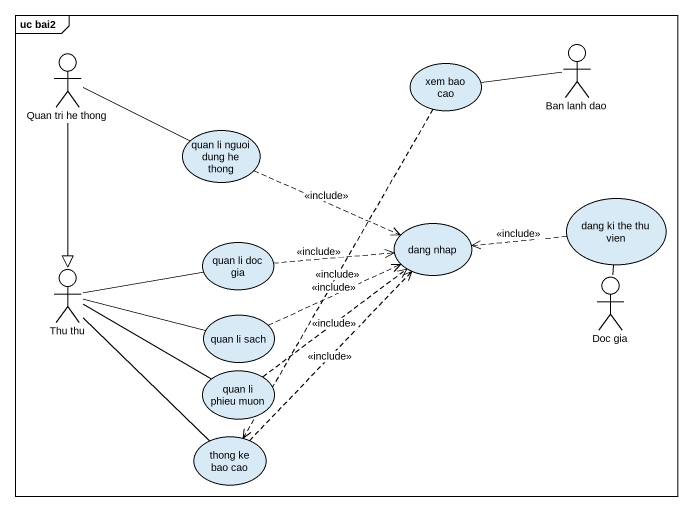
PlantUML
@startuml
mainframe uc bai2
actor "Quan tri he thong" as Quan_tri_he_thong
actor "Ban lanh dao" as Ban_lanh_dao
usecase "xem bao cao" as xem_bao_cao
usecase "quan li nguoi dung he thong" as quan_li_nguoi_dung_he_thong
usecase "dang nhap" as dang_nhap
usecase "dang ki the thu vien" as dang_ki_the_thu_vien
actor "Thu thu" as Thu_thu
usecase "quan li doc gia" as quan_li_doc_gia
usecase "quan li sach" as quan_li_sach
actor "Doc gia" as Doc_gia
usecase "quan li phieu muon" as quan_li_phieu_muon
usecase "thong ke bao cao" as thong_ke_bao_cao
Quan_tri_he_thong -right- quan_li_nguoi_dung_he_thong
Quan_tri_he_thong --|> Thu_thu
Ban_lanh_dao -left- xem_bao_cao
xem_bao_cao ..> thong_ke_bao_cao : <<include>>
quan_li_nguoi_dung_he_thong .right.> dang_nhap : <<include>>
dang_ki_the_thu_vien .left.> dang_nhap : <<include>>
Thu_thu -right- quan_li_doc_gia
Thu_thu -right- quan_li_sach
Thu_thu -right- quan_li_phieu_muon
Thu_thu -- thong_ke_bao_cao
quan_li_doc_gia .right.> dang_nhap : <<include>>
quan_li_sach .right.> dang_nhap : <<include>>
Doc_gia -up- dang_ki_the_thu_vien
quan_li_phieu_muon .up.> dang_nhap : <<include>>
thong_ke_bao_cao .up.> dang_nhap : <<include>>
@enduml
